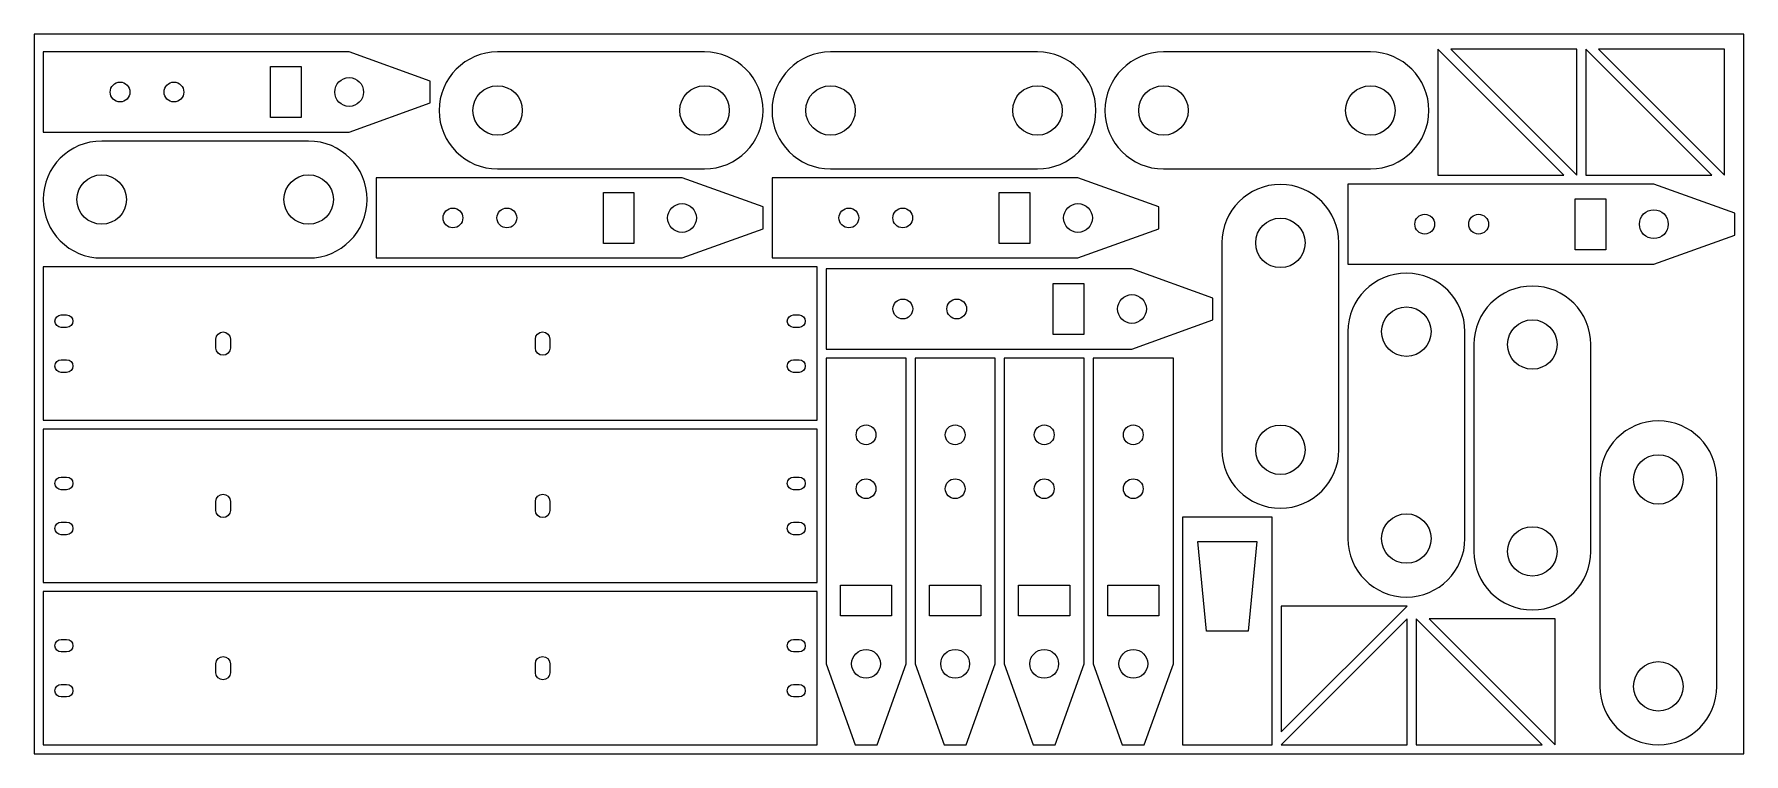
# Model space of a CAD drawing. Header units: metres. Extents: x 0 to 1900, y 0 to 800.
import ezdxf

# ---------------------------------------------------------------- set-up
doc = ezdxf.new("R2010")
doc.units = ezdxf.units.M

msp = doc.modelspace()

# ---------------------------------------------------------------- linework, layer by layer
for points in [[(0, 0), (1900, 0), (1900, 800), (0, 800)], [(10, 691.2), (350, 691.2), (440, 723.5), (440, 747.9), (350, 780.2), (10, 780.2)], [(1560, 783.3), (1560, 643.3), (1700, 643.3)], [(1714.3, 643.3), (1714.3, 783.3), (1574.3, 783.3)], [(1724.3, 783.3), (1724.3, 643.3), (1864.3, 643.3)], [(1878.5, 643.3), (1878.5, 783.3), (1738.5, 783.3)], [(262.6, 707.3), (262.6, 764.1), (296.6, 764.1), (296.6, 707.3)], [(380, 551.2), (720, 551.2), (810, 583.5), (810, 607.9), (720, 640.2), (380, 640.2)], [(820, 551.2), (1160, 551.2), (1250, 583.5), (1250, 607.9), (1160, 640.2), (820, 640.2)], [(1460, 544.3), (1800, 544.3), (1890, 576.5), (1890, 601), (1800, 633.3), (1460, 633.3)], [(632.6, 567.3), (632.6, 624.1), (666.6, 624.1), (666.6, 567.3)], [(1072.6, 567.3), (1072.6, 624.1), (1106.6, 624.1), (1106.6, 567.3)], [(1712.6, 560.4), (1712.6, 617.1), (1746.6, 617.1), (1746.6, 560.4)], [(870, 541.2), (10, 541.2), (10, 370.8), (870, 370.8)], [(880, 450), (1220, 450), (1310, 482.3), (1310, 506.7), (1220, 539), (880, 539)], [(1132.6, 466.1), (1132.6, 522.9), (1166.6, 522.9), (1166.6, 466.1)], [(880, 440), (880, 100), (912.3, 10), (936.7, 10), (969, 100), (969, 440)], [(979, 440), (979, 100), (1011.3, 10), (1035.7, 10), (1068, 100), (1068, 440)], [(1078, 440), (1078, 100), (1110.3, 10), (1134.7, 10), (1167, 100), (1167, 440)], [(1177, 440), (1177, 100), (1209.3, 10), (1233.7, 10), (1266, 100), (1266, 440)], [(870, 360.8), (10, 360.8), (10, 190.4), (870, 190.4)], [(1276, 10), (1376, 10), (1376, 263), (1276, 263)], [(1349, 136.5), (1303, 136.5), (1293.1, 236), (1358.9, 236)], [(870, 180.4), (10, 180.4), (10, 10), (870, 10)], [(896.1, 187.4), (952.9, 187.4), (952.9, 153.4), (896.1, 153.4)], [(995.1, 187.4), (1051.9, 187.4), (1051.9, 153.4), (995.1, 153.4)], [(1094.1, 187.4), (1150.9, 187.4), (1150.9, 153.4), (1094.1, 153.4)], [(1193.1, 187.4), (1249.9, 187.4), (1249.9, 153.4), (1193.1, 153.4)], [(1526, 164.3), (1386, 164.3), (1386, 24.3)], [(1386, 10), (1526, 10), (1526, 150)], [(1536, 150), (1536, 10), (1676, 10)], [(1690.3, 10), (1690.3, 150), (1550.3, 150)]]:
    msp.add_lwpolyline(points, close=True)
for points in [[(515, 650.2), (745, 650.2, 1), (745, 780.2), (515, 780.2, 1)], [(885, 650.2), (1115, 650.2, 1), (1115, 780.2), (885, 780.2, 1)], [(1255, 650.2), (1485, 650.2, 1), (1485, 780.2), (1255, 780.2, 1)], [(84.4, 735.7, -1), (106.4, 735.7, -1)], [(144.3, 735.7, -1), (166.3, 735.7, -1)], [(334, 735.7, -1), (366, 735.7, -1)], [(487.5, 715.2, -1), (542.5, 715.2, -1)], [(717.5, 715.2, -1), (772.5, 715.2, -1)], [(857.5, 715.2, -1), (912.5, 715.2, -1)], [(1087.5, 715.2, -1), (1142.5, 715.2, -1)], [(1227.5, 715.2, -1), (1282.5, 715.2, -1)], [(1457.5, 715.2, -1), (1512.5, 715.2, -1)], [(75, 551.2), (305, 551.2, 1), (305, 681.2), (75, 681.2, 1)], [(47.5, 616.2, -1), (102.5, 616.2, -1)], [(277.5, 616.2, -1), (332.5, 616.2, -1)], [(1320, 568), (1320, 338, 1), (1450, 338), (1450, 568, 1)], [(704, 595.7, -1), (736, 595.7, -1)], [(1144, 595.7, -1), (1176, 595.7, -1)], [(454.4, 595.7, -1), (476.4, 595.7, -1)], [(514.3, 595.7, -1), (536.3, 595.7, -1)], [(894.4, 595.7, -1), (916.4, 595.7, -1)], [(954.3, 595.7, -1), (976.3, 595.7, -1)], [(1385, 595.5, -1), (1385, 540.5, -1)], [(1534.4, 588.8, -1), (1556.4, 588.8, -1)], [(1594.3, 588.8, -1), (1616.3, 588.8, -1)], [(1784, 588.8, -1), (1816, 588.8, -1)], [(1460, 469.3), (1460, 239.3, 1), (1590, 239.3), (1590, 469.3, 1)], [(1600, 455), (1600, 225, 1), (1730, 225), (1730, 455, 1)], [(954.4, 494.5, -1), (976.4, 494.5, -1)], [(1014.3, 494.5, -1), (1036.3, 494.5, -1)], [(1204, 494.5, -1), (1236, 494.5, -1)], [(1525, 496.8, -1), (1525, 441.8, -1)], [(30, 488), (36, 488, -1), (36, 474), (30, 474, -1)], [(850, 474), (844, 474, -1), (844, 488), (850, 488, -1)], [(1665, 482.5, -1), (1665, 427.5, -1)], [(218, 461), (218, 451, -1), (202, 451), (202, 461, -1)], [(573, 451, -1), (557, 451), (557, 461, -1), (573, 461)], [(36, 424), (30, 424, -1), (30, 438), (36, 438, -1)], [(850, 424), (844, 424, -1), (844, 438), (850, 438, -1)], [(924.5, 365.6, -1), (924.5, 343.6, -1)], [(1023.5, 365.6, -1), (1023.5, 343.6, -1)], [(1122.5, 365.6, -1), (1122.5, 343.6, -1)], [(1221.5, 365.6, -1), (1221.5, 343.6, -1)], [(1385, 365.5, -1), (1385, 310.5, -1)], [(1740, 305), (1740, 75, 1), (1870, 75), (1870, 305, 1)], [(1805, 332.5, -1), (1805, 277.5, -1)], [(30, 307.6), (36, 307.6, -1), (36, 293.6), (30, 293.6, -1)], [(850, 293.6), (844, 293.6, -1), (844, 307.6), (850, 307.6, -1)], [(924.5, 305.7, -1), (924.5, 283.7, -1)], [(1023.5, 305.7, -1), (1023.5, 283.7, -1)], [(1122.5, 305.7, -1), (1122.5, 283.7, -1)], [(1221.5, 305.7, -1), (1221.5, 283.7, -1)], [(218, 280.6), (218, 270.6, -1), (202, 270.6), (202, 280.6, -1)], [(573, 270.6, -1), (557, 270.6), (557, 280.6, -1), (573, 280.6)], [(1525, 266.8, -1), (1525, 211.8, -1)], [(36, 243.6), (30, 243.6, -1), (30, 257.6), (36, 257.6, -1)], [(850, 243.6), (844, 243.6, -1), (844, 257.6), (850, 257.6, -1)], [(1665, 252.5, -1), (1665, 197.5, -1)], [(30, 127.2), (36, 127.2, -1), (36, 113.2), (30, 113.2, -1)], [(850, 113.2), (844, 113.2, -1), (844, 127.2), (850, 127.2, -1)], [(924.5, 116, -1), (924.5, 84, -1)], [(1023.5, 116, -1), (1023.5, 84, -1)], [(1122.5, 116, -1), (1122.5, 84, -1)], [(1221.5, 116, -1), (1221.5, 84, -1)], [(218, 100.2), (218, 90.2, -1), (202, 90.2), (202, 100.2, -1)], [(573, 90.2, -1), (557, 90.2), (557, 100.2, -1), (573, 100.2)], [(1805, 102.5, -1), (1805, 47.5, -1)], [(36, 63.2), (30, 63.2, -1), (30, 77.2), (36, 77.2, -1)], [(850, 63.2), (844, 63.2, -1), (844, 77.2), (850, 77.2, -1)]]:
    msp.add_lwpolyline(points, format="xyb", close=True)

doc.saveas('drawing.dxf')
